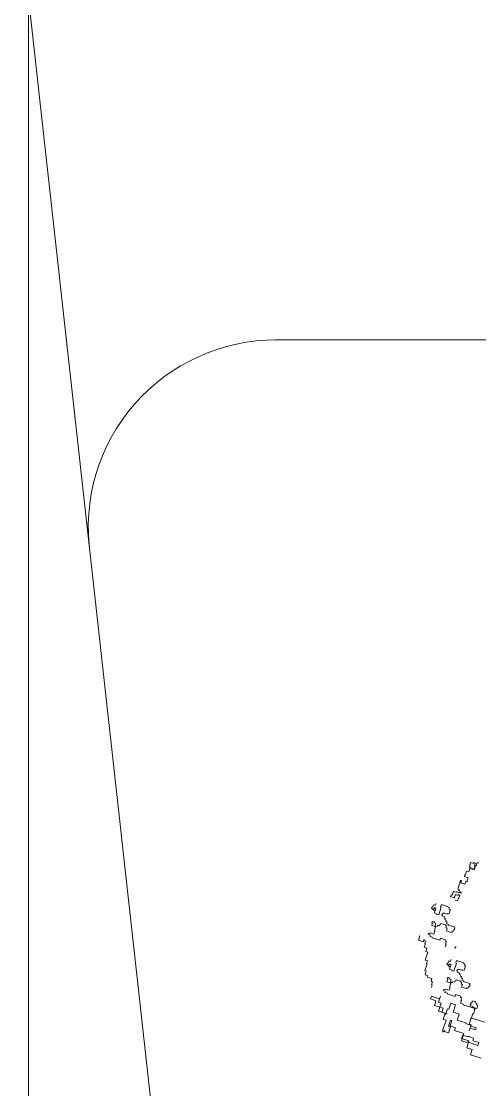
# Model space of a CAD drawing. Header units: millimetres. Extents: x -213 to 151, y -74 to 135.
# Drawn here: x 75.619 to 75.7632, y -61 to -60.6639 of the extents above; entities that cross this region are included whole.
import ezdxf

# ---------------------------------------------------------------- set-up
doc = ezdxf.new("R2010")
doc.units = ezdxf.units.MM
doc.header["$LTSCALE"] = 15
doc.layers.add('JJ2', color=3, linetype='Continuous')

# ---------------------------------------------------------------- blocks, each defined once
blk = doc.blocks.new('sf')
at = {"color": 84, "lineweight": 5}
for p, q in [((17762.63, 470959.04), (17762.98, 470960.15)), ((17762.71, 470960.24), (17763.16, 470961.63)), ((17762.98, 470960.15), (17762.71, 470960.24)), ((17763.16, 470961.63), (17765.11, 470961.01)), ((17765.11, 470961.01), (17765.29, 470961.56)), ((17765.29, 470961.56), (17766.12, 470961.29)), ((17765.95, 470959.81), (17765.32, 470957.86)), ((17766.23, 470959.72), (17765.42, 470957.21)), ((17766.12, 470961.29), (17765.67, 470959.9)), ((17765.67, 470959.9), (17765.95, 470959.81)), ((17766.51, 470959.63), (17766.23, 470959.72)), ((17767.14, 470961.58), (17766.51, 470959.63)), ((17768.26, 470961.22), (17767.14, 470961.58)), ((17759.89, 470954.38), (17759.53, 470953.27)), ((17759.53, 470953.27), (17761.76, 470952.55)), ((17760.17, 470954.29), (17759.89, 470954.38)), ((17760.89, 470956.52), (17760.17, 470954.29)), ((17762.28, 470956.07), (17760.89, 470956.52)), ((17763.09, 470958.58), (17762.28, 470956.07)), ((17762.54, 470957.83), (17762.9, 470958.95)), ((17762.63, 470958.11), (17762.54, 470957.83)), ((17762.9, 470958.95), (17762.63, 470959.04)), ((17765.42, 470957.21), (17762.63, 470958.11)), ((17765.32, 470957.86), (17763.09, 470958.58)), ((17757.24, 470950.93), (17755.53, 470945.63)), ((17757.8, 470950.75), (17757.24, 470950.93)), ((17757.35, 470949.36), (17757.8, 470950.75)), ((17759.86, 470948.55), (17757.35, 470949.36)), ((17760.49, 470950.5), (17759.86, 470948.55)), ((17761.6, 470950.14), (17760.49, 470950.5)), ((17761.76, 470952.55), (17761.04, 470950.32)), ((17761.04, 470950.32), (17761.6, 470950.14)), ((17751.03, 470941.24), (17753.54, 470940.43)), ((17751.31, 470941.15), (17751.03, 470941.24)), ((17751.67, 470942.26), (17751.31, 470941.15)), ((17752.23, 470942.08), (17751.67, 470942.26)), ((17752.95, 470944.31), (17752.23, 470942.08)), ((17754.62, 470943.77), (17752.95, 470944.31)), ((17753.45, 470940.15), (17754.17, 470942.38)), ((17753.54, 470940.43), (17753.45, 470940.15)), ((17754.17, 470942.38), (17755.85, 470941.84)), ((17754.71, 470944.05), (17754.62, 470943.77)), ((17757.5, 470943.15), (17754.71, 470944.05)), ((17755.96, 470940.27), (17755.42, 470938.59)), ((17755.53, 470945.63), (17756.37, 470945.36)), ((17755.85, 470941.84), (17756.03, 470942.4)), ((17756.23, 470940.18), (17755.96, 470940.27)), ((17756.03, 470942.4), (17756.86, 470942.13)), ((17756.37, 470945.36), (17756.19, 470944.81)), ((17756.19, 470944.81), (17757.02, 470944.54)), ((17756.86, 470942.13), (17756.23, 470940.18)), ((17757.02, 470944.54), (17756.84, 470943.98)), ((17756.84, 470943.98), (17757.68, 470943.71)), ((17757.68, 470943.71), (17757.5, 470943.15)), ((17740.07, 470934.9), (17739.82, 470934.13)), ((17739.82, 470934.13), (17740.59, 470933.88)), ((17740.45, 470934.78), (17740.07, 470934.9)), ((17740.95, 470936.33), (17740.45, 470934.78)), ((17740.59, 470933.88), (17740.47, 470933.49)), ((17741.1, 470934.14), (17740.85, 470933.37)), ((17742.12, 470935.95), (17740.95, 470936.33)), ((17741.49, 470934.02), (17741.1, 470934.14)), ((17741.74, 470934.79), (17741.49, 470934.02)), ((17741.62, 470934.4), (17741.74, 470934.79)), ((17742.39, 470934.15), (17741.62, 470934.4)), ((17741.89, 470932.61), (17742.39, 470934.15)), ((17742.49, 470937.11), (17742.12, 470935.95)), ((17744.1, 470930.18), (17745.6, 470934.83)), ((17745.21, 470934.95), (17745.71, 470936.5)), ((17745.6, 470934.83), (17745.21, 470934.95)), ((17745.71, 470936.5), (17749.97, 470935.13)), ((17749.97, 470935.13), (17749.85, 470934.74)), ((17749.85, 470934.74), (17750.62, 470934.49)), ((17750.62, 470934.49), (17750.37, 470933.72)), ((17754.3, 470938.95), (17754.21, 470938.68)), ((17755.42, 470938.59), (17754.3, 470938.95)), ((17740.47, 470933.49), (17741.24, 470933.24)), ((17740.85, 470933.37), (17742.02, 470932.99)), ((17741.24, 470933.24), (17741.12, 470932.86)), ((17741.12, 470932.86), (17741.89, 470932.61)), ((17742.02, 470932.99), (17741.52, 470931.45)), ((17741.52, 470931.45), (17742.68, 470931.07)), ((17742.68, 470931.07), (17742.55, 470930.68)), ((17742.55, 470930.68), (17744.1, 470930.18)), ((17746.15, 470931.23), (17745.9, 470930.46)), ((17745.9, 470930.46), (17746.29, 470930.33)), ((17746.29, 470930.33), (17746.04, 470929.56)), ((17746.04, 470929.56), (17747.59, 470929.06)), ((17746.93, 470930.98), (17746.15, 470931.23)), ((17747.05, 470931.37), (17746.93, 470930.98)), ((17749.38, 470930.62), (17747.05, 470931.37)), ((17747.59, 470929.06), (17747.34, 470928.29)), ((17747.34, 470928.29), (17748.11, 470928.04)), ((17748.11, 470928.04), (17747.86, 470927.26)), ((17749.5, 470931.01), (17749.38, 470930.62)), ((17750.28, 470930.76), (17749.5, 470931.01)), ((17751.15, 470933.47), (17750.28, 470930.76)), ((17750.37, 470933.72), (17751.15, 470933.47)), ((17739.92, 470923.84), (17740.42, 470925.39)), ((17742.24, 470923.09), (17739.92, 470923.84)), ((17740.03, 470925.51), (17740.28, 470926.29)), ((17740.42, 470925.39), (17740.03, 470925.51)), ((17740.28, 470926.29), (17741.44, 470925.91)), ((17741.57, 470926.3), (17741.32, 470925.53)), ((17741.32, 470925.53), (17742.48, 470925.15)), ((17742.37, 470923.48), (17741.37, 470920.38)), ((17741.44, 470925.91), (17741.57, 470926.3)), ((17742.48, 470925.15), (17741.98, 470923.6)), ((17741.98, 470923.6), (17742.37, 470923.48)), ((17742.37, 470923.48), (17742.24, 470923.09)), ((17743.14, 470923.23), (17742.37, 470923.48)), ((17743.39, 470924), (17743.14, 470923.23)), ((17744.56, 470923.63), (17743.39, 470924)), ((17744.8, 470924.4), (17744.56, 470923.63)), ((17745.19, 470924.28), (17744.8, 470924.4)), ((17745.44, 470925.05), (17745.19, 470924.28)), ((17748.15, 470924.18), (17745.44, 470925.05)), ((17747.86, 470927.26), (17748.64, 470927.01)), ((17748.03, 470923.79), (17748.15, 470924.18)), ((17748.8, 470923.54), (17748.03, 470923.79)), ((17748.64, 470927.01), (17748.39, 470926.24)), ((17748.39, 470926.24), (17749.16, 470925.99)), ((17748.43, 470922.38), (17748.8, 470923.54)), ((17749.2, 470922.13), (17748.43, 470922.38)), ((17748.7, 470920.58), (17749.2, 470922.13)), ((17749.16, 470925.99), (17748.79, 470924.83)), ((17748.79, 470924.83), (17749.95, 470924.45)), ((17749.95, 470924.45), (17749.83, 470924.06)), ((17749.83, 470924.06), (17753.7, 470922.82)), ((17753.2, 470921.27), (17752.95, 470920.49)), ((17753.59, 470921.14), (17753.2, 470921.27)), ((17753.7, 470922.82), (17753.45, 470922.04)), ((17753.45, 470922.04), (17753.84, 470921.92)), ((17753.84, 470921.92), (17753.59, 470921.14)), ((17731.93, 470915), (17732.71, 470917.42)), ((17734.76, 470914.09), (17731.93, 470915)), ((17732.71, 470917.42), (17732.31, 470917.55)), ((17735.28, 470915.7), (17734.76, 470914.09)), ((17735.02, 470914.89), (17735.28, 470915.7)), ((17736.63, 470914.37), (17735.02, 470914.89)), ((17738.03, 470919.32), (17737.78, 470918.55)), ((17737.78, 470918.55), (17738.95, 470918.17)), ((17738.81, 470919.07), (17738.03, 470919.32)), ((17738.95, 470918.17), (17738.7, 470917.4)), ((17738.7, 470917.4), (17740.25, 470916.9)), ((17738.93, 470919.46), (17738.81, 470919.07)), ((17741.26, 470918.71), (17738.93, 470919.46)), ((17740.25, 470916.9), (17740.12, 470916.51)), ((17740.12, 470916.51), (17744.77, 470915.01)), ((17741.76, 470920.26), (17741.26, 470918.71)), ((17741.37, 470920.38), (17741.76, 470920.26)), ((17744.77, 470915.01), (17745.14, 470916.17)), ((17745.14, 470916.17), (17748.24, 470915.17)), ((17748.24, 470915.17), (17747.99, 470914.4)), ((17751.42, 470919.71), (17748.7, 470920.58)), ((17751.54, 470920.09), (17751.42, 470919.71)), ((17752.32, 470919.84), (17751.54, 470920.09)), ((17752.56, 470920.62), (17752.32, 470919.84)), ((17752.95, 470920.49), (17752.56, 470920.62)), ((17735.46, 470910.75), (17736.11, 470912.76)), ((17737.07, 470910.23), (17735.46, 470910.75)), ((17735.71, 470912.89), (17736.23, 470914.5)), ((17736.11, 470912.76), (17735.71, 470912.89)), ((17736.23, 470914.5), (17736.63, 470914.37)), ((17736.42, 470908.21), (17737.07, 470910.23)), ((17737.63, 470907.82), (17736.42, 470908.21)), ((17747.99, 470914.4), (17748.77, 470914.15)), ((17748.66, 470912.48), (17748.16, 470910.93)), ((17748.77, 470914.15), (17748.27, 470912.6)), ((17748.27, 470912.6), (17748.66, 470912.48)), ((17753.57, 470910.47), (17754.34, 470910.22)), ((17753.95, 470910.34), (17753.57, 470910.47)), ((17754.2, 470911.12), (17753.95, 470910.34)), ((17754.59, 470910.99), (17754.2, 470911.12)), ((17736.07, 470902.99), (17737.63, 470907.82)), ((17737.28, 470902.6), (17736.07, 470902.99)), ((17736.76, 470900.98), (17737.28, 470902.6)), ((17750.08, 470902.57), (17749.59, 470901.02)), ((17751.25, 470902.19), (17750.08, 470902.57)), ((17751.62, 470903.35), (17751.25, 470902.19)), ((17754.35, 470901.19), (17754.84, 470902.74)), ((17754.84, 470902.74), (17759.11, 470901.36)), ((17735.87, 470896.83), (17737.17, 470900.85)), ((17736.67, 470896.57), (17735.87, 470896.83)), ((17735.89, 470894.15), (17736.67, 470896.57)), ((17737.17, 470900.85), (17736.76, 470900.98)), ((17749.2, 470901.14), (17748.95, 470900.37)), ((17748.95, 470900.37), (17749.72, 470900.12)), ((17749.59, 470901.02), (17749.2, 470901.14)), ((17749.72, 470900.12), (17749.6, 470899.73)), ((17749.6, 470899.73), (17750.37, 470899.48)), ((17750.23, 470900.38), (17749.99, 470899.61)), ((17749.99, 470899.61), (17751.15, 470899.23)), ((17750.62, 470900.26), (17750.23, 470900.38)), ((17750.37, 470899.48), (17750.25, 470899.09)), ((17750.25, 470899.09), (17751.02, 470898.84)), ((17750.87, 470901.03), (17750.62, 470900.26)), ((17751.15, 470899.23), (17750.65, 470897.68)), ((17750.65, 470897.68), (17751.81, 470897.31)), ((17750.75, 470900.64), (17750.87, 470901.03)), ((17751.52, 470900.39), (17750.75, 470900.64)), ((17751.02, 470898.84), (17751.52, 470900.39)), ((17751.81, 470897.31), (17751.69, 470896.92)), ((17751.69, 470896.92), (17753.23, 470896.42)), ((17753.23, 470896.42), (17754.73, 470901.07)), ((17754.73, 470901.07), (17754.35, 470901.19)), ((17755.28, 470897.47), (17755.03, 470896.7)), ((17755.03, 470896.7), (17755.42, 470896.57)), ((17755.42, 470896.57), (17755.17, 470895.8)), ((17755.17, 470895.8), (17756.72, 470895.3)), ((17756.06, 470897.22), (17755.28, 470897.47)), ((17756.18, 470897.61), (17756.06, 470897.22)), ((17758.51, 470896.86), (17756.18, 470897.61)), ((17756.72, 470895.3), (17756.47, 470894.52)), ((17758.63, 470897.24), (17758.51, 470896.86)), ((17759.41, 470896.99), (17758.63, 470897.24)), ((17759.11, 470901.36), (17758.98, 470900.98)), ((17758.98, 470900.98), (17759.76, 470900.73)), ((17760.28, 470899.7), (17759.41, 470896.99)), ((17759.76, 470900.73), (17759.51, 470899.95)), ((17759.51, 470899.95), (17760.28, 470899.7)), ((17737.51, 470893.63), (17735.89, 470894.15)), ((17737.25, 470892.82), (17737.51, 470893.63)), ((17740.07, 470891.91), (17737.25, 470892.82)), ((17739.55, 470890.3), (17740.07, 470891.91)), ((17740.36, 470890.04), (17739.55, 470890.3)), ((17739.84, 470888.43), (17740.36, 470890.04)), ((17749.05, 470890.08), (17749.55, 470891.63)), ((17751.38, 470889.33), (17749.05, 470890.08)), ((17749.16, 470891.75), (17749.41, 470892.53)), ((17749.55, 470891.63), (17749.16, 470891.75)), ((17749.41, 470892.53), (17750.57, 470892.15)), ((17750.7, 470892.54), (17750.45, 470891.76)), ((17750.45, 470891.76), (17751.61, 470891.39)), ((17751.5, 470889.72), (17750.5, 470886.62)), ((17750.57, 470892.15), (17750.7, 470892.54)), ((17751.61, 470891.39), (17751.11, 470889.84)), ((17751.11, 470889.84), (17751.5, 470889.72)), ((17751.5, 470889.72), (17751.38, 470889.33)), ((17752.27, 470889.47), (17751.5, 470889.72)), ((17752.52, 470890.24), (17752.27, 470889.47)), ((17753.69, 470889.87), (17752.52, 470890.24)), ((17753.94, 470890.64), (17753.69, 470889.87)), ((17754.32, 470890.52), (17753.94, 470890.64)), ((17754.57, 470891.29), (17754.32, 470890.52)), ((17757.28, 470890.42), (17754.57, 470891.29)), ((17756.47, 470894.52), (17757.25, 470894.27)), ((17757.25, 470894.27), (17757, 470893.5)), ((17757, 470893.5), (17757.77, 470893.25)), ((17757.16, 470890.03), (17757.28, 470890.42)), ((17757.93, 470889.78), (17757.16, 470890.03)), ((17757.77, 470893.25), (17757.52, 470892.48)), ((17757.52, 470892.48), (17758.3, 470892.23)), ((17757.56, 470888.62), (17757.93, 470889.78)), ((17758.3, 470892.23), (17757.92, 470891.06)), ((17757.92, 470891.06), (17759.08, 470890.69)), ((17759.08, 470890.69), (17758.96, 470890.3)), ((17758.96, 470890.3), (17762.83, 470889.05)), ((17762.83, 470889.05), (17762.58, 470888.28)), ((17739.72, 470886.68), (17740.24, 470888.3)), ((17740.24, 470888.3), (17739.84, 470888.43)), ((17747.17, 470885.56), (17746.92, 470884.79)), ((17746.92, 470884.79), (17748.08, 470884.41)), ((17747.94, 470885.31), (17747.17, 470885.56)), ((17748.08, 470884.41), (17747.83, 470883.64)), ((17747.83, 470883.64), (17749.38, 470883.14)), ((17748.07, 470885.7), (17747.94, 470885.31)), ((17750.39, 470884.95), (17748.07, 470885.7)), ((17749.38, 470883.14), (17749.25, 470882.75)), ((17749.25, 470882.75), (17753.9, 470881.25)), ((17750.89, 470886.5), (17750.39, 470884.95)), ((17750.5, 470886.62), (17750.89, 470886.5)), ((17758.33, 470888.37), (17757.56, 470888.62)), ((17757.84, 470886.82), (17758.33, 470888.37)), ((17760.55, 470885.94), (17757.84, 470886.82)), ((17760.67, 470886.33), (17760.55, 470885.94)), ((17761.45, 470886.08), (17760.67, 470886.33)), ((17761.7, 470886.86), (17761.45, 470886.08)), ((17762.08, 470886.73), (17761.7, 470886.86)), ((17762.33, 470887.5), (17762.08, 470886.73)), ((17762.72, 470887.38), (17762.33, 470887.5)), ((17762.58, 470888.28), (17762.97, 470888.15)), ((17762.97, 470888.15), (17762.72, 470887.38)), ((17739.25, 470879.72), (17739.77, 470881.33)), ((17742.48, 470878.68), (17739.25, 470879.72)), ((17739.77, 470881.33), (17744.61, 470879.77)), ((17741.57, 470875.86), (17742.48, 470878.68)), ((17745.13, 470881.38), (17743.96, 470877.75)), ((17743.96, 470877.75), (17745.58, 470877.23)), ((17745.58, 470877.23), (17744.02, 470872.4)), ((17744.61, 470879.77), (17745.13, 470881.38)), ((17750.17, 470873.53), (17751.34, 470877.15)), ((17751.34, 470877.15), (17754.16, 470876.24)), ((17754.16, 470876.24), (17752.73, 470871.81)), ((17753.9, 470881.25), (17754.28, 470882.41)), ((17754.28, 470882.41), (17757.37, 470881.41)), ((17757.37, 470881.41), (17757.13, 470880.64)), ((17757.13, 470880.64), (17757.9, 470880.39)), ((17757.79, 470878.72), (17757.29, 470877.17)), ((17757.29, 470877.17), (17758.84, 470876.67)), ((17757.9, 470880.39), (17757.4, 470878.84)), ((17757.4, 470878.84), (17757.79, 470878.72)), ((17758.84, 470876.67), (17758.71, 470876.28)), ((17758.71, 470876.28), (17766.07, 470873.91)), ((17763.09, 470876.58), (17762.7, 470876.7)), ((17762.7, 470876.7), (17763.47, 470876.45)), ((17763.34, 470877.35), (17763.09, 470876.58)), ((17763.47, 470876.45), (17763.22, 470875.68)), ((17763.72, 470877.23), (17763.34, 470877.35)), ((17763.97, 470878), (17763.72, 470877.23)), ((17764.36, 470877.88), (17763.97, 470878)), ((17764.61, 470878.65), (17764.36, 470877.88)), ((17766.16, 470878.15), (17764.61, 470878.65)), ((17765.91, 470877.38), (17766.16, 470878.15)), ((17767.07, 470877), (17765.91, 470877.38)), ((17766.82, 470876.23), (17767.07, 470877)), ((17767.6, 470875.98), (17766.82, 470876.23)), ((17746.81, 470874.17), (17741.57, 470875.86)), ((17744.02, 470872.4), (17748.45, 470870.97)), ((17746.03, 470871.75), (17746.81, 470874.17)), ((17749.26, 470870.71), (17746.03, 470871.75)), ((17746.88, 470867.47), (17748.05, 470871.1)), ((17748.05, 470871.1), (17749.26, 470870.71)), ((17748.19, 470870.16), (17749.36, 470873.79)), ((17748.45, 470870.97), (17748.19, 470870.16)), ((17749.36, 470873.79), (17750.17, 470873.53)), ((17752.73, 470871.81), (17756.36, 470870.64)), ((17756.36, 470870.64), (17755.19, 470867.01)), ((17763.22, 470875.68), (17764.77, 470875.18)), ((17764.69, 470870.94), (17763.69, 470867.84)), ((17764.77, 470875.18), (17764.65, 470874.79)), ((17764.65, 470874.79), (17765.81, 470874.42)), ((17765.07, 470870.81), (17764.69, 470870.94)), ((17765.82, 470873.13), (17765.07, 470870.81)), ((17765.81, 470874.42), (17765.44, 470873.26)), ((17765.44, 470873.26), (17765.82, 470873.13)), ((17766.07, 470873.91), (17766.2, 470874.29)), ((17766.2, 470874.29), (17766.97, 470874.04)), ((17766.97, 470874.04), (17767.6, 470875.98)), ((17746.41, 470860.5), (17748.49, 470866.95)), ((17748.49, 470866.95), (17746.88, 470867.47)), ((17751.17, 470866.98), (17750, 470863.35)), ((17750, 470863.35), (17751.21, 470862.96)), ((17750.81, 470863.09), (17751.98, 470866.72)), ((17750.94, 470863.49), (17750.81, 470863.09)), ((17754.17, 470862.45), (17750.94, 470863.49)), ((17751.98, 470866.72), (17751.17, 470866.98)), ((17755.19, 470867.01), (17760.44, 470865.32)), ((17760.44, 470865.32), (17760.31, 470864.92)), ((17760.31, 470864.92), (17763.53, 470863.88)), ((17762.45, 470864.67), (17763.62, 470868.3)), ((17763.66, 470864.28), (17762.45, 470864.67)), ((17762.49, 470860.66), (17763.66, 470864.28)), ((17763.53, 470863.88), (17763.4, 470863.48)), ((17763.4, 470863.48), (17766.63, 470862.44)), ((17763.62, 470868.3), (17771.69, 470865.7)), ((17750.04, 470859.33), (17746.41, 470860.5)), ((17746.43, 470860.06), (17746.81, 470859.94)), ((17746.81, 470859.94), (17746.88, 470860.13)), ((17746.88, 470860.13), (17747.07, 470860.07)), ((17747.07, 470860.07), (17747.13, 470860.26)), ((17747.13, 470860.26), (17747.32, 470860.2)), ((17747.32, 470860.2), (17747.45, 470860.59)), ((17747.45, 470860.59), (17747.64, 470860.53)), ((17747.64, 470860.53), (17747.71, 470860.72)), ((17751.21, 470862.96), (17750.04, 470859.33)), ((17753.65, 470860.84), (17754.17, 470862.45)), ((17759.29, 470859.02), (17753.65, 470860.84)), ((17757.85, 470855.92), (17758.5, 470857.94)), ((17757.86, 470854.59), (17759.29, 470859.02)), ((17758.5, 470857.94), (17761.73, 470856.9)), ((17761.73, 470856.9), (17761.86, 470857.3)), ((17761.86, 470857.3), (17765.08, 470856.26)), ((17763.01, 470862.27), (17762.49, 470860.66)), ((17766.24, 470861.23), (17763.01, 470862.27)), ((17766.63, 470862.44), (17766.24, 470861.23)), ((17762.29, 470854.49), (17757.85, 470855.92)), ((17761.09, 470853.55), (17757.86, 470854.59)), ((17760.99, 470850.46), (17762.29, 470854.49)), ((17764.21, 470849.42), (17760.99, 470850.46)), ((17761.22, 470853.95), (17761.09, 470853.55)), ((17767.67, 470851.87), (17761.22, 470853.95)), ((17765.08, 470856.26), (17764.56, 470854.65)), ((17764.56, 470854.65), (17768.19, 470853.48)), ((17768.19, 470853.48), (17767.67, 470851.87)), ((17763.17, 470846.2), (17764.21, 470849.42)), ((17769.63, 470844.12), (17763.17, 470846.2))]:
    blk.add_line(p, q, dxfattribs=at)
blk = doc.blocks.new('elevation sofa')
at = {"layer": 'JJ2', "color": 4, "lineweight": 5}
for p, q in [((715675.02, -15128.13), (715740.16, -15716.47)), ((715754.83, -15256.22), (715848.55, -15256.23))]:
    blk.add_line(p, q, dxfattribs=at)
blk.add_arc((715755.06, -15315.22), 59, 89.7623, 188.2154, dxfattribs=at)

msp = doc.modelspace()

# ---------------------------------------------------------------- linework, layer by layer
at = {"linetype": 'Continuous', "lineweight": 13}
msp.add_lwpolyline([(75.62132, -58.64729), (75.62132, -61.34729)], dxfattribs=at)

# ---------------------------------------------------------------- block references
at = {"lineweight": 5, "xscale": 0.0005240255359560251, "yscale": 0.0005240255359560251, "zscale": 0.0005240255359560251}
msp.add_blockref('sf', (66.45199, -307.72448), dxfattribs=at)
at = {"linetype": 'Continuous', "lineweight": 13, "xscale": 0.001, "yscale": 0.001, "zscale": 0.001}
msp.add_blockref('elevation sofa', (-640.05597, -45.50791), dxfattribs=at)

doc.saveas('drawing.dxf')
